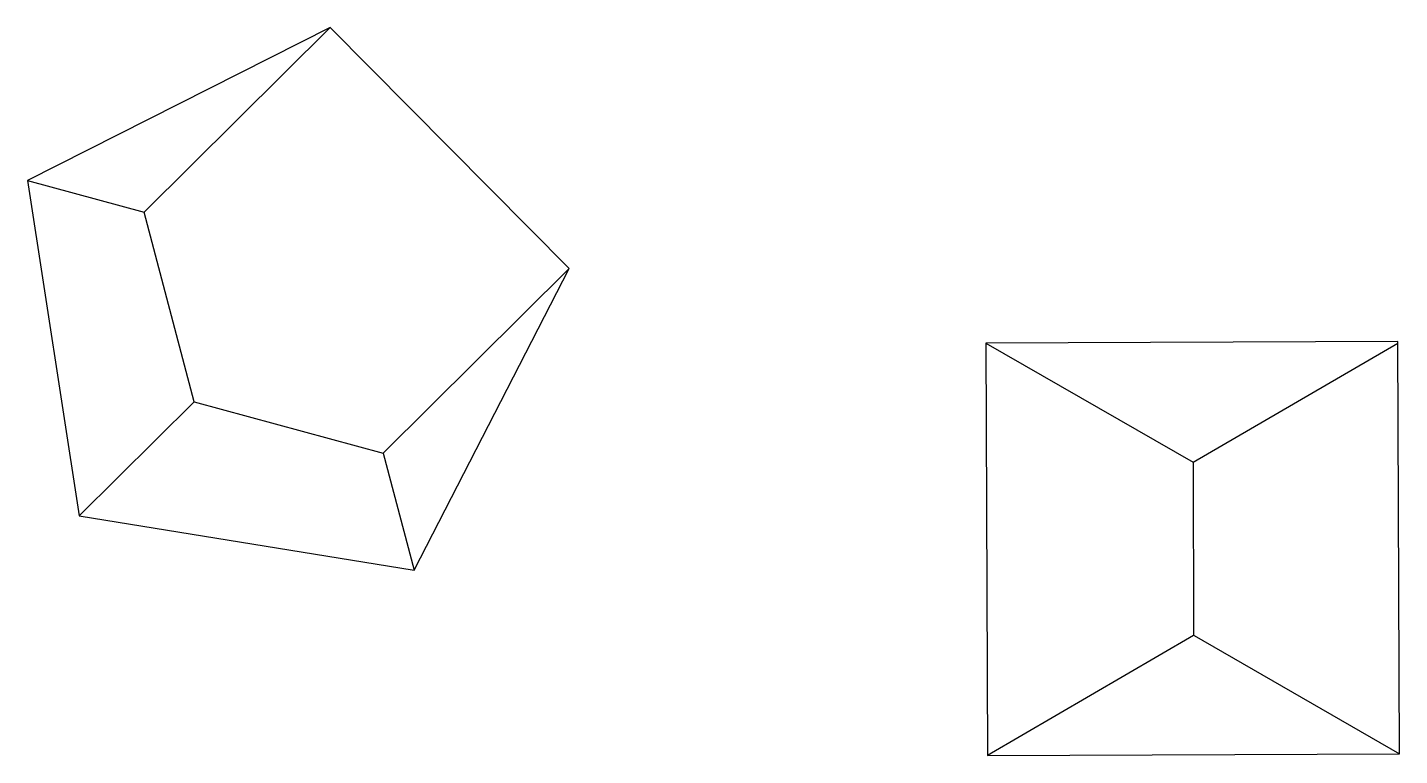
# Model space of a CAD drawing. Header units: millimetres. Extents: x -20943179 to 97535278, y -39399675 to 23427304.
import ezdxf

# ---------------------------------------------------------------- set-up
doc = ezdxf.new("R2010")
doc.units = ezdxf.units.MM

msp = doc.modelspace()

# ---------------------------------------------------------------- linework, layer by layer
at = {"color": 5, "ltscale": 100}
for p, q in [((79709624, -14083522), (79751682, -29052366)), ((79751682, -29052366), (61945348, -39399675)), ((79813503, -29052366), (97535278, -39253214))]:
    msp.add_line(p, q, dxfattribs=at)
at = {"ltscale": 100}
for points in [[(25842759, 2635732), (5207444, 23427304), (-20943179, 10226902), (-16469838, -18722966), (12445462, -23414567)], [(97388818, -3663284), (61798887, -3809745), (61945348, -39399675), (97535278, -39253214)]]:
    msp.add_lwpolyline(points, close=True, dxfattribs=at)
at = {"color": 1, "ltscale": 100}
for points in [[(-20943179, 10226902), (-10857070, 7483521), (5207444, 23427304)], [(-6541422, -8869167), (-10857070, 7483521)], [(9778245, -13308050), (25842759, 2635732)], [(-6541422, -8869167), (-16469838, -18722966)], [(-6541422, -8869167), (9778245, -13308050)], [(9778245, -13308050), (12445462, -23414567)]]:
    msp.add_lwpolyline(points, dxfattribs=at)
at = {"color": 5, "ltscale": 100}
msp.add_lwpolyline([(61798887, -3809745), (79709624, -14083522), (97389420, -3809745)], dxfattribs=at)

doc.saveas('drawing.dxf')
